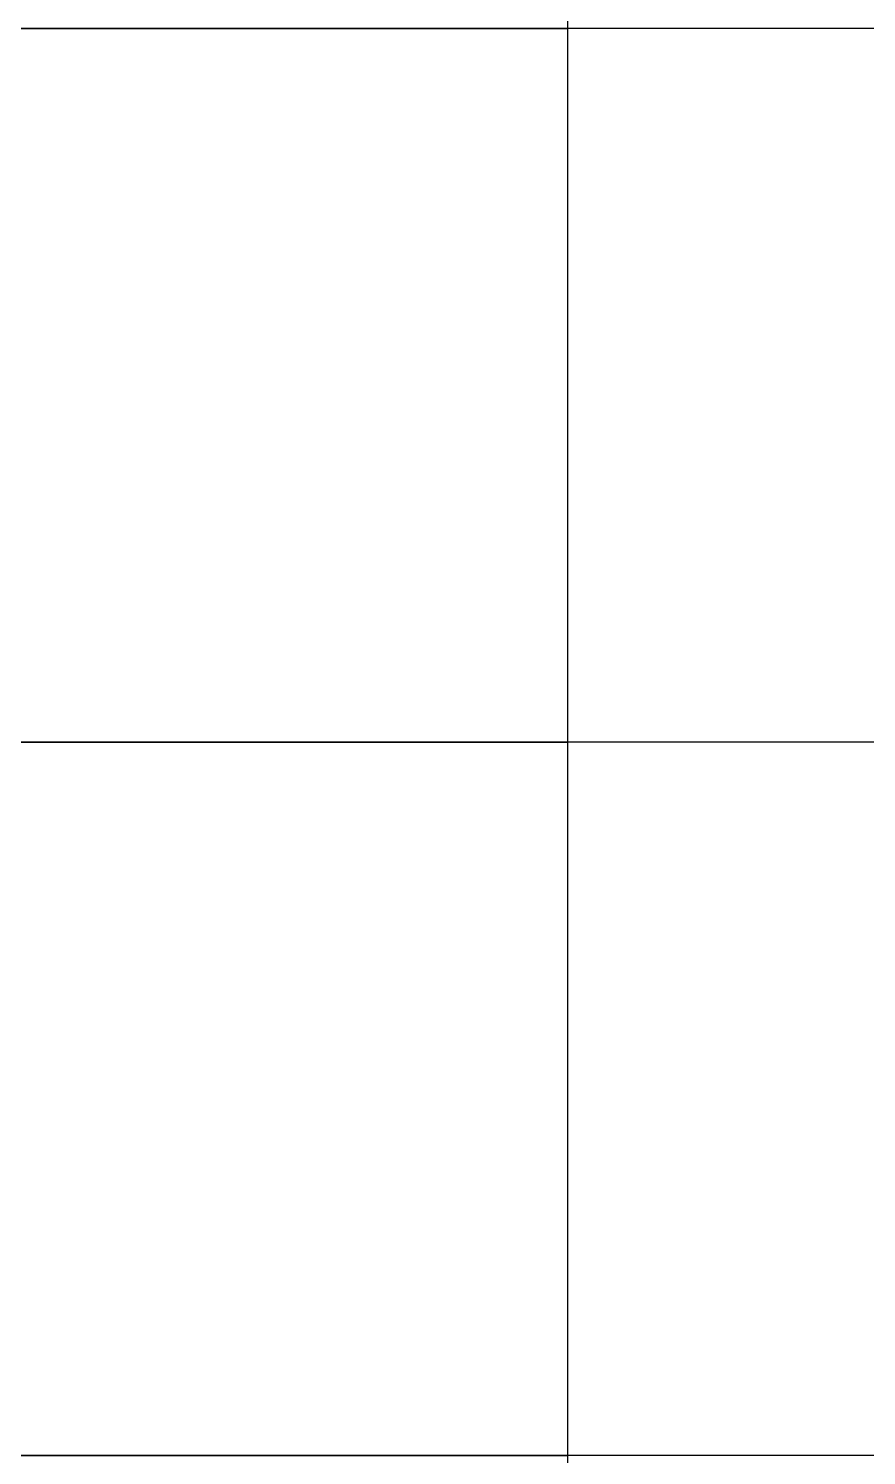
# Model space of a CAD drawing. Extents: x -32000 to 290600, y -96057 to 131250.
# Drawn here: x 205946 to 206651, y 81000 to 82200 of the extents above; entities that cross this region are included whole.
import ezdxf

# ---------------------------------------------------------------- set-up
doc = ezdxf.new("R2010")
doc.units = 0
doc.layers.add('XFDR30-50K$0$A-R-Plan', color=9, linetype='Continuous')
doc.layers.add('XFDR30-50K$0$A-R-Plan (50K_Abnormal)', color=9, linetype='Continuous')

# ---------------------------------------------------------------- blocks, each defined once
blk = doc.blocks.new('XFDR30-50K')
at = {"layer": 'XFDR30-50K$0$A-R-Plan'}
for p, q in [((206400, 75, 0), (206400, 89925, 0)), ((210000, 82200), (206400, 82200)), ((210000, 81600), (206400, 81600)), ((243101, 81000), (174600, 81000))]:
    blk.add_line(p, q, dxfattribs=at)
at = {"layer": 'XFDR30-50K$0$A-R-Plan (50K_Abnormal)', "elevation": 0}
for points in [[(205850.8, 82200), (206400, 82200), (206400, 82800), (205850.8, 82800)], [(205850.8, 81600), (206400, 81600), (206400, 82200), (205850.8, 82200)], [(206400, 81000), (206400, 81600), (205850.8, 81600), (205850.8, 81474.6), (205800, 81474.6), (205800, 81000)]]:
    blk.add_lwpolyline(points, close=True, dxfattribs=at)

msp = doc.modelspace()

# ---------------------------------------------------------------- block references
msp.add_blockref('XFDR30-50K', (0, 0))

doc.saveas('drawing.dxf')
